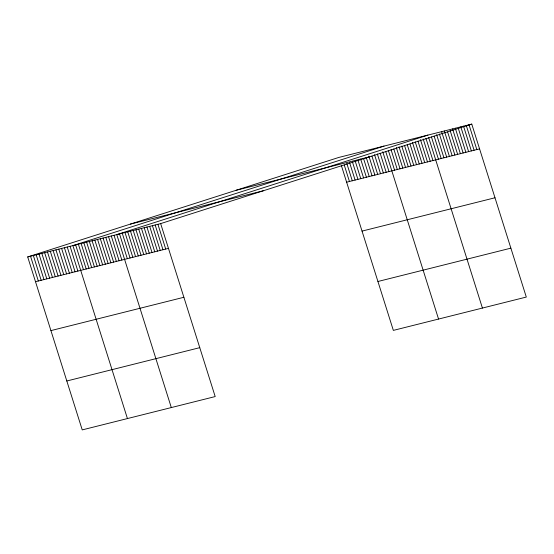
<?xml version="1.0" encoding="UTF-8"?>
<svg xmlns="http://www.w3.org/2000/svg" width="554" height="554" viewBox="0 0 554 554"><rect width="100%" height="100%" fill="white"/><g stroke="black" fill="none" stroke-linecap="round" stroke-linejoin="round"><path stroke-width="0.83" d="M27.7 256.938L160.653 223.608L215.187 396.567L82.234 429.897L27.7 256.938L338.813 157.433L471.766 124.103L526.3 297.062L393.347 330.392L341.416 165.688M384.019 146.104L72.906 245.609L127.434 418.561M427.896 135.107L116.776 234.612L171.311 407.564M160.653 223.608L471.766 124.103M236.149 190.271L369.103 156.941M130.37 224.1L263.323 190.77M346.624 182.197L479.577 148.867M35.504 281.702L168.458 248.372M362.039 231.101L494.992 197.771M50.926 330.606L183.88 297.276M377.932 281.487L510.878 248.157M66.812 380.993L199.765 347.663M469.023 124.788L476.835 149.552M466.281 125.481L474.092 150.238M463.539 126.167L471.35 150.93M460.796 126.852L468.608 151.616M458.317 128.369L465.866 152.302M455.312 128.23L463.123 152.987M452.57 128.916L460.381 153.68M450.09 130.432L457.639 154.365M447.611 131.942L454.896 155.051M444.343 130.979L452.154 155.743M441.607 131.665L449.412 156.429M439.384 134.006L446.669 157.114M436.642 134.691L443.927 157.8M434.156 136.208L441.185 158.492M431.414 136.893L438.443 159.178M428.671 137.579L482.423 308.059M425.929 138.265L432.958 160.549M423.187 138.957L430.216 161.242M420.444 139.643L427.473 161.927M417.965 141.152L424.731 162.613M415.223 141.845L421.989 163.298M412.481 142.53L419.246 163.991M410.002 144.04L416.504 164.677M407.259 144.732L413.762 165.362M404.517 145.418L411.02 166.055M401.775 146.104L408.277 166.74M399.032 146.789L405.535 167.426M396.29 147.482L402.793 168.111M393.804 148.991L400.05 168.804M391.062 149.677L397.308 169.489M388.319 150.369L394.566 170.175M385.84 151.879L438.553 319.056M382.759 151.761L388.998 171.574M380.189 153.299L386.173 172.28M377.364 154.005L383.347 172.987M374.539 154.711L380.529 173.7M371.976 156.249L377.703 174.406M368.888 156.131L374.878 175.112M366.326 157.661L372.053 175.819M363.5 158.375L369.227 176.532M360.675 159.081L366.402 177.238M358.106 160.612L363.576 177.945M355.287 161.325L360.751 178.651M352.462 162.031L357.926 179.364M349.636 162.738L355.1 180.071M346.811 163.444L352.275 180.777M344.242 164.981L349.449 181.49M157.911 224.301L165.715 249.058M155.168 224.986L162.973 249.743M152.426 225.672L160.231 250.436M149.684 226.357L157.488 251.121M146.942 227.05L154.746 251.807M144.199 227.736L152.004 252.492M141.457 228.421L149.261 253.185M138.715 229.107L146.519 253.871M135.972 229.799L143.777 254.556M133.23 230.485L141.035 255.249M130.488 231.17L138.292 255.934M127.745 231.856L135.55 256.62M125.003 232.548L132.815 257.305M122.261 233.234L130.072 257.998M119.519 233.92L127.33 258.683M114.034 235.298L121.845 260.055M111.292 235.983L119.103 260.747M108.549 236.669L116.361 261.433M105.807 237.361L113.618 262.118M103.065 238.047L110.876 262.811M100.322 238.732L108.134 263.496M97.58 239.418L105.392 264.182M94.838 240.111L102.649 264.867M92.096 240.796L99.907 265.56M89.353 241.482L97.165 266.245M86.611 242.174L94.422 266.931M83.876 242.86L91.68 267.617M81.133 243.545L88.938 268.309M78.391 244.231L86.195 268.995M75.649 244.923L83.453 269.68M70.081 246.315L77.885 271.079M67.256 247.022L75.06 271.785M64.43 247.735L72.235 272.492M61.605 248.441L69.409 273.205M58.779 249.148L66.584 273.911M55.954 249.861L63.758 274.618M53.129 250.567L60.933 275.324M50.303 251.274L58.108 276.037M47.478 251.98L55.282 276.744M44.652 252.693L52.457 277.45M41.827 253.4L49.631 278.163M39.002 254.106L46.806 278.87M36.176 254.812L43.981 279.576M33.351 255.526L41.155 280.282M30.525 256.232L38.33 280.996"/></g></svg>
